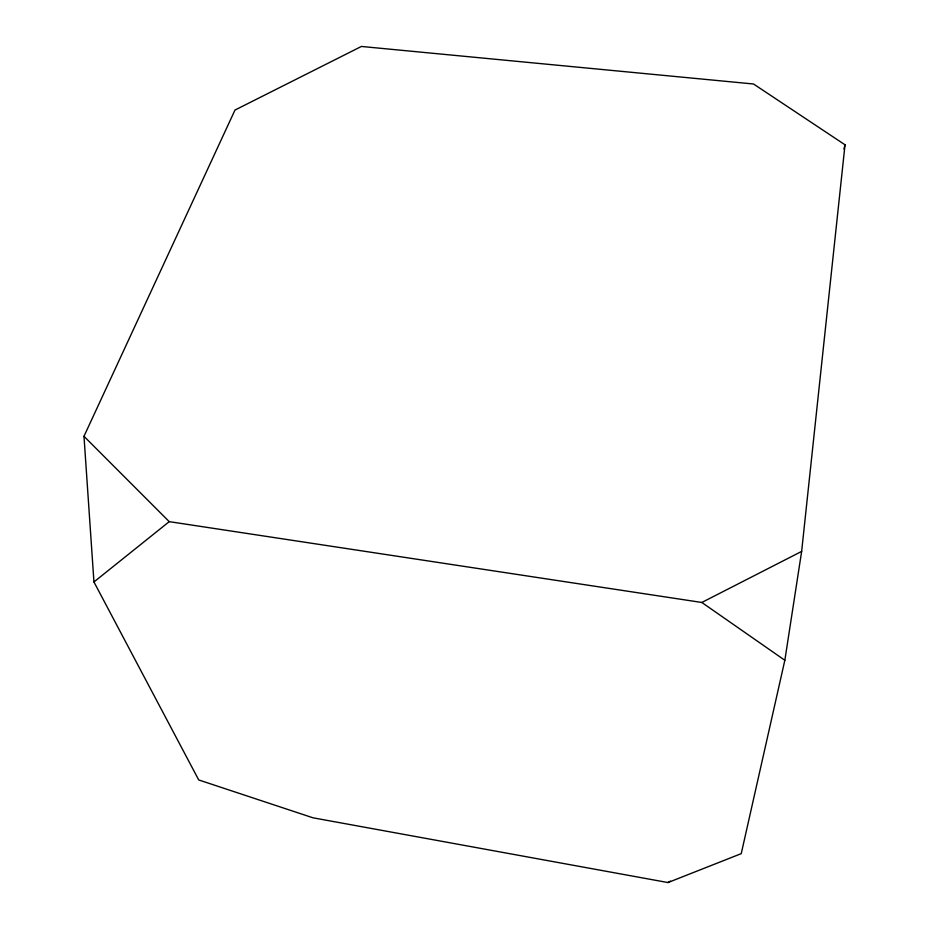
<?xml version="1.0" encoding="UTF-8"?>
<svg xmlns="http://www.w3.org/2000/svg" width="929" height="929" viewBox="0 0 929 929"><rect width="100%" height="100%" fill="white"/><g stroke="black" fill="none" stroke-linecap="round" stroke-linejoin="round"><path stroke-width="1.39" d="M801.646 551.408L845.018 144.796L753.512 83.993L361.404 46.45L234.991 110.052L83.982 436.305L93.945 581.96L198.713 779.942L313.003 817.81L667.963 882.55L741.237 853.646L784.842 660.275L801.646 551.408L701.825 602.468L169.229 521.645L83.982 436.305M843.938 148.988L845.018 144.796M93.945 581.96L169.229 521.645M667.963 882.55L670.471 881.133M701.825 602.468L784.842 660.275"/></g></svg>
